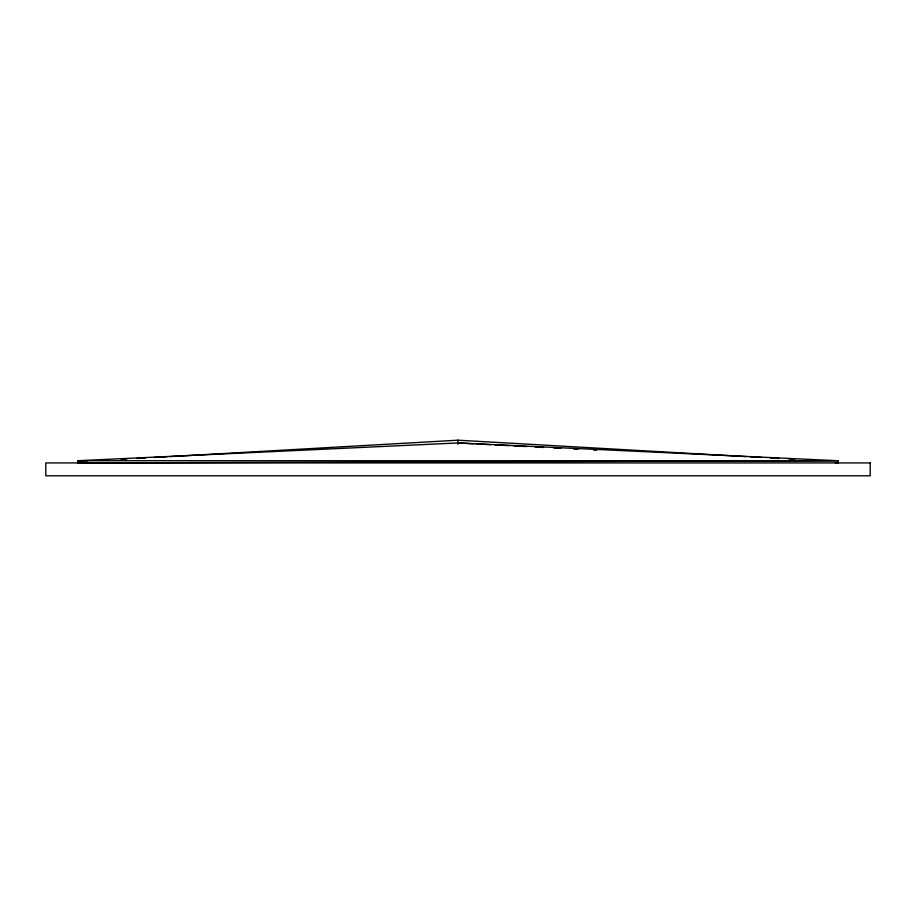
<?xml version="1.0" encoding="UTF-8"?>
<svg xmlns="http://www.w3.org/2000/svg" width="916" height="916" viewBox="0 0 916 916"><rect width="100%" height="100%" fill="white"/><g stroke="black" fill="none" stroke-linecap="round" stroke-linejoin="round"><path stroke-width="1.37" d="M121.187 459.374L126.9 459.042M136.885 458.481L145.449 457.989M154.002 457.496L166.849 456.775M169.7 456.603L457.92 440.195L746.128 456.603M87.753 460.782L77.746 460.725L838.083 460.725L457.92 442.955L77.746 460.725L77.746 462.924L838.083 460.725L838.083 462.924L835.22 462.775M457.92 442.955L473.641 443.779M476.492 443.928L490.781 444.684M495.075 444.913L509.365 445.657M513.658 445.886L526.517 446.561M535.093 447.008L543.669 447.455M553.676 447.981L560.821 448.359M573.679 449.035L577.973 449.264M593.694 450.088L596.545 450.237M750.41 456.855L761.826 457.496M770.39 457.989L778.943 458.481M788.928 459.042L794.641 459.374M457.92 440.195L457.92 444.294M870.2 462.924L45.8 462.924L45.8 475.805L870.2 475.805L870.2 462.924"/></g></svg>
